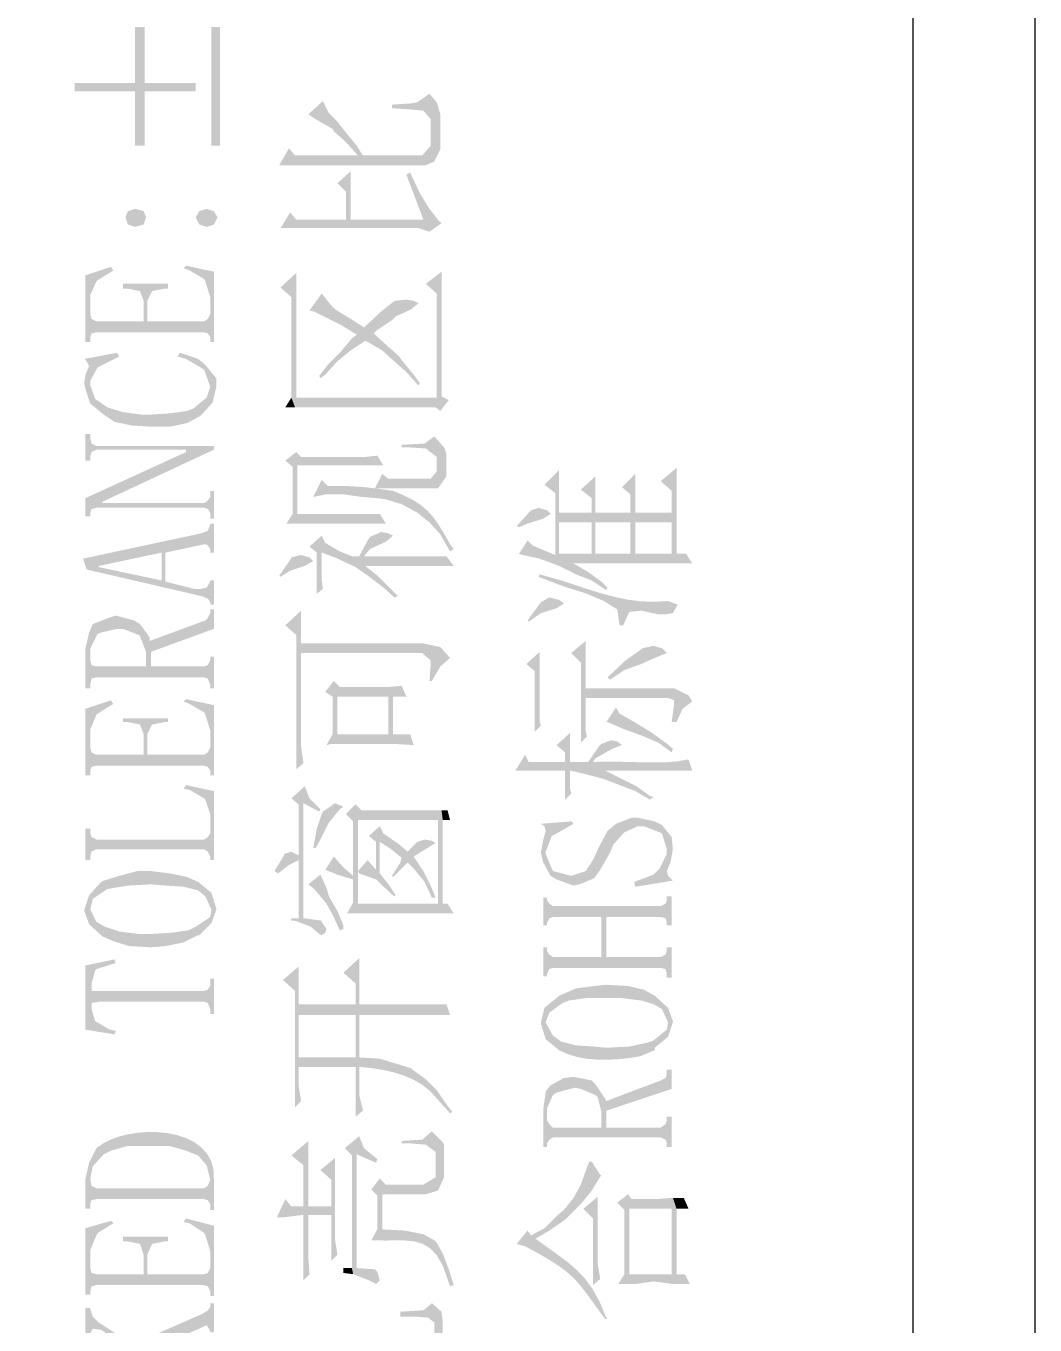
# Model space of a CAD drawing. Header units: millimetres. Extents: x 19 to 191, y 8 to 260.
# Drawn here: x 172.93 to 190.56, y 46.53 to 69.24 of the extents above; entities that cross this region are included whole.
import ezdxf

# ---------------------------------------------------------------- set-up
doc = ezdxf.new("R2010")
doc.units = ezdxf.units.MM
doc.layers.get('0').update_dxf_attribs({"linetype": 'CONTINUOUS'})

msp = doc.modelspace()

# ---------------------------------------------------------------- hatches: boundary and pattern name
for points in [[(173.778333, 68.248389), (173.778333, 68.100222), (174.836667, 68.100222), (174.836667, 67.147722), (175.006, 67.147722), (175.006, 68.100222), (175.895, 68.100222), (175.895, 68.248389), (175.006, 68.248389), (175.006, 69.222056), (174.836667, 69.222056), (174.836667, 68.248389)], [(176.170167, 67.147722), (176.318338, 67.147722), (176.318338, 69.222059), (176.170167, 69.222059)], [(177.8635, 67.698056), (177.9905, 67.613389), (178.286833, 67.444056), (178.308, 67.401722), (178.519667, 67.211222), (178.731333, 66.978389), (178.816, 66.978389), (178.710167, 67.147722), (178.519667, 67.380556), (178.3715, 67.571056), (178.223333, 67.719222), (178.1175, 67.930889)], [(179.324, 67.867389), (179.324, 67.803889), (179.662667, 67.782722), (179.874333, 67.761556), (180.001333, 67.613389), (180.001333, 67.147722), (180.064833, 66.872556), (180.170667, 67.084222), (180.170667, 67.698056), (180.107167, 67.909722), (179.980167, 68.057889), (179.7685, 67.909722), (179.662667, 67.888556)], [(177.3555, 66.809056), (179.916667, 66.809056), (180.064833, 66.872556), (180.001333, 67.147722), (179.853167, 66.978389), (177.630667, 66.978389), (177.524833, 67.105389)], [(177.376667, 65.708389), (179.789667, 65.708389), (179.980167, 65.644889), (179.874333, 65.856556), (178.604333, 65.856556), (178.604333, 66.703222), (178.519667, 65.856556), (177.651833, 65.856556), (177.546, 65.983556)], [(178.3715, 66.491556), (178.519667, 66.343389), (178.519667, 65.856556), (178.604333, 66.703222)], [(179.578, 66.639722), (179.874333, 65.856556), (179.980167, 65.644889), (180.191833, 65.793056), (180.128333, 65.856556), (179.980167, 66.047056), (179.810833, 66.322222), (179.6415, 66.682056)], [(174.667333, 65.898889), (174.709667, 65.771889), (174.836667, 65.729556), (174.984833, 65.771889), (175.027167, 65.898889), (174.984833, 66.004722), (174.836667, 66.047056), (174.709667, 66.004722)], [(175.895, 65.898889), (175.9585, 65.771889), (176.0855, 65.729556), (176.2125, 65.771889), (176.276, 65.898889), (176.2125, 66.004722), (176.0855, 66.047056), (175.9585, 66.004722)], [(173.968833, 64.882889), (173.968833, 63.718722), (174.0535, 63.718722), (174.0535, 64.544222), (174.159333, 64.777056), (174.1805, 64.798222), (174.455667, 64.967556), (174.413333, 65.031056)], [(175.683333, 65.009889), (175.789167, 64.967556), (176.043167, 64.819389), (176.064333, 64.777056), (176.149, 64.501889), (176.149, 63.718722), (176.2125, 63.718722), (176.2125, 64.946389), (175.725667, 65.052222)], [(174.625, 64.734722), (174.625, 64.650056), (174.709667, 64.650056), (174.921333, 64.607722), (174.984833, 64.438389), (174.984833, 64.078556), (175.048333, 64.438389), (175.133, 64.607722), (175.344667, 64.650056), (175.408167, 64.650056), (175.408167, 64.734722)], [(177.376667, 64.671222), (177.567167, 64.501889), (177.567167, 62.745056), (177.630667, 62.575722), (180.086, 62.575722), (180.170667, 62.512222), (180.107167, 62.745056), (177.651833, 62.745056), (177.651833, 64.925222)], [(179.916667, 64.734722), (180.107167, 64.565389), (180.107167, 62.745056), (180.170667, 62.512222), (180.318833, 62.702722), (180.191833, 62.766222), (180.191833, 64.946389)], [(174.0535, 63.803389), (174.074667, 63.866889), (174.159333, 63.888056), (176.043167, 63.888056), (176.106667, 63.866889), (176.149, 63.803389), (176.149, 64.205556), (176.106667, 64.120889), (176.043167, 64.078556), (175.048333, 64.078556), (175.048333, 64.438389), (174.984833, 64.078556), (174.159333, 64.078556), (174.074667, 64.120889), (174.0535, 64.205556), (174.0535, 64.544222)], [(177.884667, 64.269056), (177.969333, 64.247889), (178.435, 64.015056), (178.710167, 63.845722), (178.837167, 63.972722), (178.604333, 64.120889), (178.329167, 64.290222), (178.265667, 64.353722), (178.096333, 64.565389)], [(178.054, 63.126056), (178.075167, 63.083722), (178.159833, 63.147222), (178.3715, 63.380056), (178.604333, 63.570556), (178.858333, 63.739889), (178.900667, 63.718722), (179.0065, 63.866889), (179.07, 63.930389), (179.324, 64.099722), (179.3875, 64.163222), (179.662667, 64.290222), (179.789667, 64.396056), (179.705, 64.438389), (179.578, 64.459556), (179.3875, 64.438389), (179.345167, 64.417222), (179.1335, 64.247889), (178.837167, 63.972722), (178.710167, 63.845722), (178.6255, 63.782222), (178.413833, 63.528222), (178.202167, 63.316556)], [(178.900667, 63.718722), (179.154667, 63.570556), (179.578, 63.189556), (179.789667, 62.956722), (179.810833, 62.999056), (179.705, 63.147222), (179.493333, 63.401222), (179.451, 63.464722), (179.239333, 63.655222), (179.0065, 63.866889)], [(173.947667, 63.422389), (173.99, 63.380056), (174.032333, 63.295389), (174.0535, 62.956722), (174.0535, 63.041389), (174.1805, 63.274222), (174.5615, 63.464722), (174.519167, 63.528222)], [(175.5775, 63.464722), (175.725667, 63.422389), (175.979667, 63.274222), (176.043167, 63.231889), (176.149, 62.935556), (176.191333, 62.660389), (176.254833, 62.935556), (176.254833, 63.083722), (176.064333, 63.316556), (175.937333, 63.422389), (175.619833, 63.528222)], [(173.947667, 62.999056), (173.968833, 62.893222), (174.0535, 62.639222), (174.286333, 62.448722), (174.476833, 62.321722), (174.773167, 62.258222), (175.111833, 62.237056), (175.4505, 62.237056), (175.746833, 62.300556), (175.979667, 62.427556), (176.000833, 62.448722), (176.191333, 62.660389), (176.149, 62.935556), (176.0855, 62.745056), (175.852667, 62.554556), (175.746833, 62.512222), (175.4505, 62.469889), (175.111833, 62.448722), (174.9425, 62.448722), (174.625, 62.491056), (174.349833, 62.575722), (174.138167, 62.723889), (174.0535, 62.956722), (174.032333, 63.295389), (173.968833, 63.147222)], [(177.461333, 62.575722), (177.630667, 62.575722), (177.567167, 62.745056)], [(173.968833, 62.110056), (173.968833, 61.644389), (174.0535, 61.644389), (174.0535, 61.729056), (174.074667, 61.792556), (174.159333, 61.834889), (175.725667, 61.834889), (175.725667, 61.792556), (176.2125, 61.834889), (176.2125, 61.898389), (174.159333, 61.898389), (174.074667, 61.940722), (174.0535, 62.025389), (174.0535, 62.110056)], [(179.493333, 61.919556), (179.493333, 61.877222), (179.599167, 61.877222), (179.916667, 61.856056), (180.107167, 61.707889), (180.107167, 61.453889), (180.128333, 61.157556), (180.2765, 61.369222), (180.2765, 61.771389), (180.234167, 61.877222), (180.064833, 62.067722), (179.8955, 61.940722), (179.853167, 61.940722)], [(173.968833, 60.988222), (173.968833, 60.670722), (174.0535, 60.670722), (174.0535, 60.734222), (174.074667, 60.797722), (174.159333, 60.818889), (174.265167, 60.924722), (176.2125, 61.834889), (175.725667, 61.792556)], [(177.461333, 61.644389), (177.588333, 61.538556), (177.588333, 60.713056), (177.651833, 61.792556)], [(177.4825, 60.543722), (177.651833, 60.543722), (177.673, 61.559722), (179.175833, 61.559722), (179.07, 61.729056), (179.048833, 61.729056), (178.858333, 61.707889), (177.7365, 61.707889), (177.651833, 61.792556), (177.588333, 60.713056)], [(177.651833, 60.543722), (179.218167, 60.543722), (179.112333, 60.713056), (177.673, 60.713056), (177.673, 61.559722)], [(177.948167, 61.009389), (178.159833, 61.051722), (178.4985, 61.051722), (178.794833, 61.009389), (179.048833, 60.988222), (179.048833, 61.157556), (180.128333, 61.157556), (180.107167, 61.453889), (180.001333, 61.326889), (179.2605, 61.326889), (179.154667, 61.411556), (179.027667, 61.157556), (178.858333, 61.178722), (178.540833, 61.199889), (178.202167, 61.199889), (178.096333, 61.305722)], [(181.991, 61.221056), (182.1815, 61.072889), (182.1815, 59.993389), (182.245, 59.802889), (182.541333, 59.654722), (182.8165, 59.548889), (183.0705, 59.379556), (183.091667, 59.421889), (182.985833, 59.527722), (182.753, 59.697056), (182.499, 59.845222), (182.245, 60.014556), (182.245, 61.475056)], [(182.245, 60.014556), (182.499, 59.845222), (184.573333, 59.845222), (184.4675, 60.014556), (184.298167, 60.014556), (184.298167, 61.517389), (184.2135, 60.734222), (184.2135, 60.014556), (183.5785, 60.014556), (183.5785, 61.411556), (183.493833, 60.734222), (183.493833, 60.014556), (182.88, 60.014556), (182.88, 61.369222), (182.8165, 60.734222), (182.8165, 60.014556)], [(182.626, 61.136389), (182.8165, 60.988222), (182.8165, 60.734222), (182.88, 61.369222)], [(183.345667, 61.178722), (183.493833, 61.051722), (183.493833, 60.734222), (183.5785, 61.411556)], [(184.023, 61.284556), (184.2135, 61.115222), (184.2135, 60.734222), (184.298167, 61.517389)], [(174.159333, 60.818889), (176.043167, 60.818889), (176.106667, 60.797722), (176.149, 60.734222), (176.149, 60.628389), (176.2125, 60.628389), (176.2125, 61.115222), (176.149, 61.115222), (176.149, 61.009389), (176.106667, 60.945889), (176.043167, 60.903556), (174.265167, 60.903556), (174.265167, 60.924722)], [(179.048833, 60.988222), (179.218167, 60.967056), (179.493333, 60.882389), (179.7685, 60.734222), (179.980167, 60.564889), (180.170667, 60.353222), (180.34, 60.056889), (180.4035, 60.099222), (180.34, 60.183889), (180.233602, 60.371321), (180.137379, 60.527847), (180.043677, 60.658775), (179.944845, 60.769412), (179.83323, 60.865067), (179.70118, 60.951048), (179.541043, 61.032664), (179.345167, 61.115222), (179.048833, 61.157556)], [(181.504167, 60.501389), (181.5465, 60.480222), (181.694667, 60.543722), (181.969833, 60.628389), (182.096833, 60.713056), (182.033333, 60.776556), (181.885167, 60.818889), (181.758167, 60.776556)], [(182.245, 60.734222), (182.245, 60.564889), (182.8165, 60.564889), (182.8165, 60.014556), (182.8165, 60.734222)], [(182.88, 60.734222), (182.88, 60.564889), (183.493833, 60.564889), (183.493833, 60.014556), (183.493833, 60.734222)], [(183.5785, 60.734222), (183.5785, 60.564889), (184.2135, 60.564889), (184.2135, 60.014556), (184.2135, 60.734222)], [(173.9265, 59.929889), (173.99, 59.739389), (174.201667, 59.802889), (175.302333, 60.035722), (175.302333, 59.548889), (175.365833, 60.035722), (175.9585, 60.162722), (176.064333, 60.183889), (176.106667, 60.162722), (176.149, 60.099222), (176.149, 60.035722), (176.2125, 60.035722), (176.2125, 60.543722), (176.149, 60.543722), (176.149, 60.522556), (176.106667, 60.416722), (176.000833, 60.374389)], [(177.884667, 60.141556), (178.011667, 60.035722), (178.011667, 59.316056), (178.1175, 59.400722), (178.096333, 59.570056), (178.096333, 60.332056)], [(178.096333, 60.332056), (178.096333, 60.035722), (178.329167, 59.951056), (178.689, 59.781722), (178.900667, 59.633556), (179.154667, 59.443056), (179.366333, 59.252556), (179.429833, 59.273722), (179.07, 59.633556), (178.858333, 59.802889), (178.837167, 59.972222), (178.6255, 59.972222), (178.413833, 60.056889), (178.159833, 60.205056)], [(178.7525, 59.972222), (178.837167, 59.972222), (178.943, 60.099222), (179.218167, 60.226222), (179.345167, 60.332056), (179.2605, 60.374389), (179.1335, 60.395556), (178.943, 60.310889), (178.900667, 60.247389)], [(181.5465, 60.014556), (181.61, 59.993389), (181.906333, 59.929889), (182.245, 59.802889), (182.1815, 59.993389), (182.075667, 60.035722), (181.779333, 60.162722), (181.694667, 60.247389)], [(173.99, 59.739389), (176.000833, 59.273722), (176.106667, 59.231389), (176.149, 59.167889), (176.149, 59.125556), (176.2125, 59.125556), (176.2125, 59.548889), (176.149, 59.548889), (176.149, 59.527722), (176.0855, 59.421889), (175.979667, 59.400722), (175.873833, 59.400722), (175.365833, 59.527722), (175.365833, 60.035722), (175.302333, 59.548889), (174.201667, 59.781722), (174.201667, 59.802889)], [(177.3555, 59.633556), (177.376667, 59.612389), (177.546, 59.718222), (177.8, 59.802889), (177.948167, 59.887556), (177.884667, 59.951056), (177.7365, 59.993389), (177.567167, 59.951056), (177.546, 59.908722)], [(178.837167, 59.972222), (178.858333, 59.802889), (180.4035, 59.802889), (180.2765, 59.972222), (179.345167, 59.972222)], [(181.885167, 59.612389), (182.329667, 59.443056), (182.731833, 59.316056), (183.028167, 59.189056), (183.1975, 59.083222), (183.261, 59.040889), (183.303333, 58.765722), (183.366833, 58.765722), (183.472667, 58.998556), (183.684333, 59.019722), (183.980667, 58.956222), (184.107667, 58.956222), (184.234667, 58.977389), (184.319333, 59.125556), (184.15, 59.189056), (183.901091, 59.174739), (183.661364, 59.185054), (183.428525, 59.216155), (183.200278, 59.264197), (182.97433, 59.325337), (182.748386, 59.395728), (182.520152, 59.471527), (182.287333, 59.548889), (181.906333, 59.654722)], [(181.694667, 58.850389), (181.715833, 58.829222), (181.9275, 58.977389), (182.202667, 59.062056), (182.329667, 59.146722), (182.245, 59.210222), (182.075667, 59.252556), (181.9275, 59.167889)], [(173.968833, 58.363556), (173.968833, 57.665056), (174.0535, 57.665056), (174.0535, 58.363556), (174.1805, 58.617556), (174.244, 58.638722), (174.519167, 58.702222), (174.625, 58.702222), (174.900167, 58.596389), (174.921333, 58.575222), (175.027167, 58.300056), (175.027167, 58.046056), (175.090667, 58.554056), (174.921333, 58.786889), (174.8155, 58.850389), (174.498, 58.935056), (174.371, 58.892722), (174.095833, 58.786889), (174.032333, 58.638722)], [(175.090667, 58.490556), (175.111833, 58.300056), (176.2125, 58.702222), (176.2125, 59.040889), (176.149, 59.040889), (176.149, 58.977389), (176.106667, 58.892722), (176.064333, 58.850389)], [(177.461333, 58.765722), (177.651833, 58.596389), (177.651833, 56.246889), (177.778833, 56.352722), (177.7365, 56.649056), (177.7365, 59.019722)], [(174.0535, 57.728556), (174.074667, 57.834389), (174.159333, 57.855556), (176.043167, 57.855556), (176.106667, 57.834389), (176.149, 57.728556), (176.149, 57.665056), (176.2125, 57.665056), (176.2125, 58.215389), (176.149, 58.215389), (176.149, 58.151889), (176.106667, 58.067222), (176.043167, 58.046056), (175.111833, 58.046056), (175.111833, 58.300056), (175.090667, 58.490556), (175.090667, 58.554056), (175.027167, 58.046056), (174.159333, 58.046056), (174.074667, 58.067222), (174.0535, 58.151889), (174.0535, 58.278889)], [(177.7365, 58.448222), (177.7365, 58.278889), (179.853167, 58.278889), (180.001333, 58.151889), (180.0225, 57.792056), (180.170667, 58.046056), (180.34, 58.194222), (180.170667, 58.384722), (179.874333, 58.448222)], [(182.456667, 58.278889), (182.626, 58.109556), (182.626, 56.712556), (182.731833, 56.818389), (182.710667, 56.924222), (182.710667, 58.490556)], [(183.091667, 57.855556), (183.134, 57.813222), (183.388, 57.982556), (183.684333, 58.088389), (183.917167, 58.194222), (184.128833, 58.278889), (184.044167, 58.363556), (183.896, 58.405889), (183.7055, 58.363556), (183.620833, 58.300056), (183.409167, 58.151889)], [(179.980167, 57.792056), (180.0225, 57.792056), (180.001333, 58.151889), (180.001333, 58.067222)], [(181.6735, 58.088389), (181.821667, 57.961389), (181.821667, 56.903056), (181.9275, 57.008889), (181.906333, 57.093556), (181.906333, 58.300056)], [(178.159833, 57.601556), (178.286833, 57.516889), (178.286833, 56.860722), (178.308, 57.792056)], [(178.181, 56.670222), (178.265667, 56.691389), (179.366333, 56.691389), (179.705, 56.670222), (179.6415, 56.860722), (179.345167, 56.860722), (179.345167, 57.516889), (179.2605, 57.686222), (179.2605, 56.860722), (178.3715, 56.860722), (178.3715, 57.516889), (178.308, 57.792056), (178.286833, 56.860722)], [(178.308, 57.792056), (178.3715, 57.516889), (179.2605, 57.516889), (179.2605, 56.860722), (179.2605, 57.686222), (178.413833, 57.686222)], [(179.2605, 57.686222), (179.345167, 57.516889), (179.578, 57.516889), (179.493333, 57.707389)], [(175.683333, 57.432222), (175.789167, 57.389889), (176.043167, 57.241722), (176.064333, 57.199389), (176.149, 56.924222), (176.149, 56.141056), (176.2125, 56.141056), (176.2125, 57.368722), (175.725667, 57.474556)], [(182.710667, 57.665056), (182.710667, 57.495722), (184.15, 57.495722), (184.255833, 57.453389), (184.255833, 57.389889), (184.298167, 57.072389), (184.404, 57.305222), (184.573333, 57.432222), (184.509833, 57.538056), (184.255833, 57.665056)], [(173.968833, 57.305222), (173.968833, 56.141056), (174.0535, 56.141056), (174.0535, 56.945389), (174.159333, 57.199389), (174.1805, 57.220556), (174.455667, 57.389889), (174.413333, 57.453389)], [(183.0705, 57.072389), (183.091667, 57.072389), (183.388, 56.945389), (183.684333, 56.839556), (183.980667, 56.712556), (184.2135, 56.543222), (184.234667, 56.606722), (184.107667, 56.712556), (183.874833, 56.881889), (183.599667, 57.051222), (183.303333, 57.220556), (183.239833, 57.326389)], [(184.2135, 57.072389), (184.298167, 57.072389), (184.255833, 57.389889)], [(174.625, 57.135889), (174.625, 57.072389), (174.709667, 57.072389), (174.921333, 57.030056), (174.984833, 56.860722), (174.984833, 56.500889), (175.048333, 56.860722), (175.133, 57.030056), (175.344667, 57.072389), (175.408167, 57.072389), (175.408167, 57.135889)], [(174.0535, 56.225722), (174.074667, 56.289222), (174.159333, 56.310389), (176.043167, 56.310389), (176.106667, 56.289222), (176.149, 56.225722), (176.149, 56.627889), (176.106667, 56.543222), (176.043167, 56.500889), (175.048333, 56.500889), (175.048333, 56.860722), (174.984833, 56.500889), (174.159333, 56.500889), (174.074667, 56.543222), (174.0535, 56.627889), (174.0535, 56.945389)], [(182.202667, 56.670222), (182.350833, 56.543222), (182.350833, 55.717722), (182.456667, 55.823556), (182.4355, 55.929389), (182.4355, 56.881889)], [(182.753, 56.373889), (182.837667, 56.373889), (182.88, 56.437389), (183.176333, 56.606722), (183.345667, 56.670222), (183.261, 56.733722), (183.155167, 56.754889), (182.985833, 56.691389), (182.9435, 56.649056)], [(181.483, 56.225722), (182.350833, 56.225722), (182.350833, 56.373889), (181.715833, 56.373889), (181.652333, 56.500889)], [(182.4355, 56.373889), (182.4355, 56.225722), (182.710667, 56.162222), (183.028167, 56.077556), (183.049333, 56.225722), (184.573333, 56.225722), (184.509833, 56.416222), (184.4675, 56.416222), (184.324846, 56.386217), (184.133513, 56.371111), (183.909115, 56.366985), (183.667268, 56.36992), (183.423584, 56.375997), (183.19368, 56.381297), (182.993169, 56.381901), (182.837667, 56.373889), (182.753, 56.373889)], [(183.028167, 56.077556), (183.5785, 55.865889), (183.8325, 55.717722), (183.896, 55.760056), (183.8325, 55.781222), (183.599667, 55.950556), (183.049333, 56.225722)], [(175.683333, 55.908222), (175.789167, 55.887056), (176.043167, 55.738889), (176.064333, 55.717722), (176.149, 55.463722), (176.149, 54.659389), (176.2125, 54.659389), (176.2125, 55.865889), (175.725667, 55.971722)], [(177.567167, 55.738889), (177.694167, 55.633056), (177.694167, 53.643389), (177.778833, 55.654222), (178.054, 55.506056), (178.075167, 55.548389), (177.884667, 55.738889), (177.8, 55.950556)], [(177.567167, 53.643389), (177.567167, 53.601056), (177.630667, 53.601056), (177.905833, 53.495222), (178.054, 53.368222), (178.096333, 53.347056), (178.159833, 53.389389), (178.181, 53.452889), (178.096333, 53.579889), (178.096333, 53.601056), (177.778833, 53.643389), (177.778833, 55.654222), (177.694167, 53.643389)], [(177.948167, 54.871056), (177.9905, 54.871056), (178.075167, 55.019222), (178.223333, 55.315556), (178.413833, 55.548389), (178.477333, 55.590722), (178.329167, 55.654222), (178.1175, 55.506056), (178.096333, 55.463722), (178.011667, 55.209722)], [(178.519667, 55.463722), (178.646667, 55.336722), (178.646667, 53.918556), (178.689, 55.633056)], [(178.540833, 53.728056), (180.4035, 53.728056), (180.297667, 53.897389), (180.213, 53.897389), (180.213, 55.357889), (180.191833, 55.527222), (180.128333, 53.897389), (178.731333, 53.897389), (178.731333, 55.357889), (178.689, 55.633056), (178.646667, 53.918556)], [(178.689, 55.633056), (178.731333, 55.357889), (180.128333, 55.357889), (180.128333, 53.897389), (180.191833, 55.527222), (178.794833, 55.527222)], [(180.191833, 55.527222), (180.213, 55.357889), (180.34, 55.357889), (180.297667, 55.527222)], [(173.968833, 55.209722), (173.968833, 54.659389), (174.0535, 54.659389), (174.0535, 54.722889), (174.074667, 54.807556), (174.159333, 54.849889), (176.043167, 54.849889), (176.106667, 54.807556), (176.149, 54.722889), (176.149, 55.125056), (176.106667, 55.061556), (176.043167, 55.019222), (174.159333, 55.019222), (174.074667, 55.061556), (174.0535, 55.125056), (174.0535, 55.209722)], [(178.731333, 54.468889), (178.7525, 54.426556), (179.048833, 54.320722), (179.1335, 54.236056), (179.366333, 54.024389), (179.3875, 54.045556), (179.281667, 54.214889), (179.112333, 54.426556), (179.112333, 55.252056), (179.048833, 54.490056), (178.900667, 54.659389)], [(178.921833, 55.082722), (179.048833, 54.976889), (179.048833, 54.490056), (179.112333, 55.252056)], [(179.112333, 55.252056), (179.112333, 54.976889), (179.281667, 54.871056), (179.599167, 54.617056), (179.705, 54.511222), (179.8955, 54.278389), (180.0225, 54.003222), (180.086, 54.003222), (180.001333, 54.214889), (179.874333, 54.468889), (179.705, 54.722889), (179.599167, 54.807556), (179.451, 54.934556), (179.175833, 55.125056)], [(181.9275, 54.786389), (181.969833, 54.617056), (182.096833, 54.384222), (182.202667, 54.320722), (182.499, 54.214889), (182.604833, 54.236056), (182.858833, 54.341889), (182.964667, 54.490056), (183.134, 54.786389), (183.1975, 54.934556), (183.388, 55.146222), (183.620833, 55.252056), (183.726667, 55.252056), (184.001833, 55.146222), (184.044167, 55.125056), (184.128833, 54.849889), (184.128833, 54.468889), (184.192333, 54.617056), (184.234667, 54.849889), (184.2135, 55.061556), (184.044167, 55.273222), (183.917167, 55.336722), (183.620833, 55.400222), (183.515, 55.400222), (183.239833, 55.294389), (183.091667, 55.167389), (182.9435, 54.892222), (182.837667, 54.659389), (182.710667, 54.468889), (182.456667, 54.384222), (182.139167, 54.468889), (182.118, 54.511222), (182.012167, 54.765222), (182.012167, 55.167389), (181.969833, 55.019222)], [(181.9275, 55.294389), (181.991, 55.252056), (182.012167, 55.167389), (182.012167, 54.765222), (182.012167, 54.807556), (182.118, 55.082722), (182.202667, 55.125056), (182.499, 55.294389), (182.456667, 55.336722)], [(179.599167, 54.807556), (179.705, 54.722889), (179.980167, 54.892222), (180.086, 54.955722), (180.0225, 54.998056), (179.8955, 55.019222), (179.7685, 54.976889)], [(177.270833, 54.468889), (177.334333, 54.426556), (177.524833, 54.574722), (177.694167, 54.659389), (177.694167, 54.744056), (177.567167, 54.807556), (177.440167, 54.765222), (177.440167, 54.744056)], [(183.557333, 54.278389), (183.5785, 54.193722), (184.234667, 54.299556), (184.15, 54.384222), (184.128833, 54.468889), (184.128833, 54.849889), (184.128833, 54.765222), (184.001833, 54.511222), (183.896, 54.405389)], [(178.159833, 54.490056), (178.3715, 54.405389), (178.646667, 54.320722), (178.646667, 54.384222), (178.477333, 54.532389), (178.308, 54.722889)], [(179.324, 54.384222), (179.345167, 54.363056), (179.599167, 54.617056), (179.493333, 54.701722), (179.472167, 54.617056)], [(173.947667, 53.791556), (173.947667, 53.770389), (174.032333, 53.537556), (174.0535, 53.791556), (174.095833, 53.982056), (174.349833, 54.151389), (174.455667, 54.172556), (174.730833, 54.214889), (175.111833, 54.236056), (175.365833, 54.214889), (175.683333, 54.193722), (175.937333, 54.130222), (176.064333, 54.024389), (176.170167, 53.791556), (176.170167, 53.558722), (176.254833, 53.791556), (176.254833, 53.812722), (176.170167, 54.087889), (175.937333, 54.278389), (175.746833, 54.363056), (175.4505, 54.426556), (175.111833, 54.468889), (174.879, 54.468889), (174.5615, 54.384222), (174.286333, 54.299556), (174.244, 54.278389), (174.032333, 54.045556)], [(177.8635, 54.236056), (177.969333, 54.151389), (178.181, 53.897389), (178.286833, 53.706889), (178.413833, 53.431722), (178.477333, 53.452889), (178.477333, 53.516389), (178.3715, 53.770389), (178.223333, 54.024389), (178.181, 54.172556), (178.075167, 54.405389)], [(181.969833, 54.003222), (181.969833, 53.516389), (182.033333, 53.516389), (182.033333, 53.558722), (182.075667, 53.643389), (182.139167, 53.664556), (182.985833, 53.664556), (182.985833, 52.966056), (183.0705, 53.664556), (184.023, 53.664556), (184.107667, 53.643389), (184.128833, 53.558722), (184.128833, 53.516389), (184.2135, 53.516389), (184.2135, 54.024389), (184.128833, 54.024389), (184.128833, 53.960889), (184.107667, 53.897389), (184.023, 53.855056), (182.139167, 53.855056), (182.075667, 53.897389), (182.033333, 53.960889), (182.033333, 54.003222)], [(174.032333, 53.537556), (174.265167, 53.325889), (174.455667, 53.241222), (174.730833, 53.156556), (175.111833, 53.135389), (175.365833, 53.156556), (175.683333, 53.220056), (175.937333, 53.347056), (175.9585, 53.347056), (176.170167, 53.558722), (176.170167, 53.791556), (176.149, 53.664556), (175.895, 53.495222), (175.768, 53.431722), (175.471667, 53.389389), (175.111833, 53.368222), (174.900167, 53.368222), (174.5615, 53.410556), (174.3075, 53.495222), (174.159333, 53.579889), (174.0535, 53.791556)], [(181.969833, 53.135389), (181.969833, 52.627389), (182.033333, 52.627389), (182.033333, 52.669722), (182.075667, 52.754389), (182.139167, 52.775556), (184.023, 52.775556), (184.107667, 52.754389), (184.128833, 52.669722), (184.128833, 52.606222), (184.2135, 52.606222), (184.2135, 53.135389), (184.128833, 53.135389), (184.128833, 53.071889), (184.107667, 53.008389), (184.023, 52.966056), (183.0705, 52.966056), (183.0705, 53.664556), (182.985833, 52.966056), (182.139167, 52.966056), (182.075667, 53.008389), (182.033333, 53.071889), (182.033333, 53.135389)], [(173.968833, 52.817889), (174.074667, 52.055889), (174.074667, 52.500389), (174.138167, 52.733222), (174.159333, 52.754389), (174.498, 52.860222), (174.476833, 52.923722)], [(178.477333, 52.690889), (178.689, 52.500389), (178.689, 50.172056), (178.816, 50.277889), (178.816, 50.299056), (178.7525, 50.553056), (178.7525, 52.944889)], [(173.968833, 52.817889), (173.968833, 51.696056), (174.476833, 51.611389), (174.498, 51.674889), (174.392167, 51.696056), (174.138167, 51.844222), (174.074667, 52.055889)], [(177.419, 52.563889), (177.630667, 52.373389), (177.630667, 50.341389), (177.7365, 50.447222), (177.694167, 50.722389), (177.694167, 52.796722)], [(174.074667, 52.055889), (174.074667, 52.161722), (174.201667, 52.182889), (176.043167, 52.182889), (176.106667, 52.161722), (176.149, 52.055889), (176.149, 51.971222), (176.2125, 51.971222), (176.2125, 52.585056), (176.149, 52.585056), (176.149, 52.458056), (176.106667, 52.394556), (176.043167, 52.373389), (174.074667, 52.373389), (174.074667, 52.500389)], [(181.9275, 51.823056), (181.9275, 51.801889), (182.012167, 51.526722), (182.012167, 51.823056), (182.075667, 51.992389), (182.3085, 52.161722), (182.414333, 52.204056), (182.710667, 52.246389), (183.345667, 52.246389), (183.684333, 52.204056), (183.896, 52.140556), (184.044167, 52.055889), (184.15, 51.823056), (184.15, 51.569056), (184.234667, 51.823056), (184.234667, 51.844222), (184.15, 52.077056), (183.917167, 52.288722), (183.726667, 52.394556), (183.4515, 52.458056), (183.0705, 52.479222), (182.858833, 52.458056), (182.541333, 52.415722), (182.245, 52.288722), (182.223833, 52.267556), (181.991, 52.077056)], [(177.694167, 52.140556), (177.694167, 51.039889), (177.694167, 51.950056), (178.689, 51.950056), (178.689, 51.039889), (178.689, 52.140556)], [(178.7525, 52.140556), (178.7525, 51.039889), (178.7525, 51.950056), (180.34, 51.950056), (180.2765, 52.140556), (179.789667, 52.140556)], [(177.694167, 51.039889), (178.689, 51.039889), (178.689, 51.209222), (177.694167, 51.209222), (177.694167, 51.950056)], [(178.7525, 51.039889), (178.816, 51.039889), (178.999517, 51.018212), (179.182878, 50.988246), (179.363377, 50.947026), (179.538312, 50.89159), (179.704979, 50.818972), (179.860674, 50.726209), (180.002693, 50.610336), (180.128333, 50.468389), (180.34, 50.235556), (180.382333, 50.256722), (180.297667, 50.362556), (180.107167, 50.637722), (179.916667, 50.828222), (179.683833, 50.997556), (179.662667, 51.018722), (179.112333, 51.188056), (178.7525, 51.209222), (178.7525, 51.950056)], [(182.012167, 51.526722), (182.245, 51.336222), (182.402375, 51.264291), (182.573398, 51.214266), (182.754085, 51.18358), (182.940457, 51.169667), (183.128533, 51.169958), (183.31433, 51.181887), (183.493868, 51.202887), (183.663167, 51.230389), (183.917167, 51.336222), (183.917167, 51.378556), (184.15, 51.569056), (184.15, 51.823056), (184.128833, 51.696056), (183.896, 51.505556), (183.769, 51.463222), (183.472667, 51.399722), (183.0705, 51.378556), (182.858833, 51.399722), (182.541333, 51.420889), (182.287333, 51.484389), (182.139167, 51.590222), (182.012167, 51.823056)], [(183.0705, 50.447222), (183.0705, 50.277889), (184.2135, 50.658889), (184.2135, 50.997556), (184.128833, 50.997556), (184.128833, 50.912889), (184.107667, 50.849389), (184.023, 50.807056)], [(181.969833, 50.299056), (181.969833, 49.642889), (182.033333, 49.642889), (182.033333, 50.320222), (182.139167, 50.553056), (182.202667, 50.595389), (182.520167, 50.680056), (182.626, 50.658889), (182.88, 50.553056), (182.922333, 50.510722), (182.985833, 50.256722), (182.985833, 49.981556), (183.049333, 50.489556), (182.88, 50.743556), (182.8165, 50.807056), (182.499, 50.870556), (182.329667, 50.849389), (182.096833, 50.722389), (182.012167, 50.616556)], [(182.033333, 49.706389), (182.075667, 49.769889), (182.139167, 49.812222), (184.023, 49.812222), (184.107667, 49.769889), (184.128833, 49.706389), (184.128833, 49.642889), (184.2135, 49.642889), (184.2135, 50.172056), (184.128833, 50.172056), (184.128833, 50.108556), (184.107667, 50.045056), (184.023, 49.981556), (183.0705, 49.981556), (183.0705, 50.447222), (183.049333, 50.489556), (182.985833, 49.981556), (182.139167, 49.981556), (182.075667, 50.045056), (182.033333, 50.108556), (182.033333, 50.235556)], [(173.968833, 49.092556), (173.968833, 48.563389), (174.0535, 48.563389), (174.0535, 49.092556), (174.095833, 49.304222), (174.286333, 49.515889), (174.413333, 49.579389), (174.709667, 49.664056), (175.429333, 49.664056), (175.725667, 49.579389), (175.937333, 49.494722), (176.0855, 49.325389), (176.149, 49.071389), (176.149, 48.542222), (176.2125, 48.542222), (176.2125, 49.071389), (176.207003, 49.244958), (176.166109, 49.396535), (176.093894, 49.526855), (175.994434, 49.636655), (175.871804, 49.726671), (175.73008, 49.797639), (175.573338, 49.850297), (175.405653, 49.88538), (175.231102, 49.903624), (175.053759, 49.905767), (174.877702, 49.892544), (174.707004, 49.864692), (174.545743, 49.822948), (174.397994, 49.768047), (174.267832, 49.700726), (174.159333, 49.621722), (174.032333, 49.367722)], [(177.567167, 49.494722), (177.778833, 49.325389), (177.778833, 47.314556), (177.884667, 47.420389), (177.8635, 47.716722), (177.8635, 49.748722)], [(178.4985, 49.621722), (178.6255, 49.494722), (178.6255, 47.526222), (178.646667, 47.420389), (178.710167, 49.515889), (179.048833, 49.367722), (179.07, 49.431222), (178.837167, 49.621722), (178.7525, 49.833389)], [(179.493333, 49.748722), (179.493333, 49.706389), (179.6415, 49.706389), (179.916667, 49.685222), (180.086, 49.558222), (180.086, 49.177222), (180.128333, 48.880889), (180.234167, 49.113722), (180.234167, 49.685222), (180.213, 49.727556), (180.0225, 49.918056), (179.853167, 49.769889), (179.810833, 49.769889)], [(178.646667, 47.420389), (178.921833, 47.314556), (179.048833, 47.251056), (179.112333, 47.314556), (179.07, 47.462722), (179.027667, 47.505056), (178.710167, 47.526222), (178.710167, 49.515889)], [(178.075167, 49.240722), (178.265667, 49.071389), (178.265667, 47.653222), (178.3715, 47.759056), (178.329167, 48.034222), (178.329167, 49.452389)], [(181.758167, 48.097722), (181.821667, 48.034222), (182.075667, 48.182389), (182.350833, 48.372889), (182.626, 48.648056), (182.8165, 48.880889), (182.985833, 49.156056), (182.964667, 49.156056), (182.8165, 49.388889), (182.774167, 49.388889), (182.731833, 49.283056), (182.626, 48.986722), (182.499, 48.753889), (182.329667, 48.542222), (182.223833, 48.457556), (181.991, 48.224722)], [(174.0535, 48.648056), (174.074667, 48.711556), (174.159333, 48.732722), (176.043167, 48.732722), (176.106667, 48.711556), (176.149, 48.648056), (176.149, 49.071389), (176.106667, 48.965556), (176.043167, 48.923222), (174.159333, 48.923222), (174.074667, 48.965556), (174.0535, 49.092556)], [(178.964167, 48.902056), (179.07, 48.796222), (179.07, 48.203556), (179.112333, 49.092556)], [(178.964167, 48.013056), (179.0065, 48.013056), (179.200301, 48.008469), (179.382688, 48.011022), (179.553226, 48.009862), (179.711482, 47.994138), (179.857022, 47.952997), (179.989411, 47.875588), (180.108215, 47.751058), (180.213, 47.568556), (180.34, 47.208722), (180.4035, 47.229889), (180.318833, 47.505056), (180.213, 47.780222), (180.107167, 47.970722), (180.064833, 48.013056), (179.874333, 48.118889), (179.556833, 48.182389), (179.154667, 48.203556), (179.154667, 48.817389), (179.112333, 49.092556), (179.07, 48.203556)], [(179.112333, 49.092556), (179.154667, 48.817389), (179.916667, 48.817389), (180.128333, 48.880889), (180.086, 49.177222), (180.086, 49.113722), (179.874333, 48.986722), (179.218167, 48.986722)], [(177.313167, 48.415222), (177.440167, 48.415222), (177.778833, 48.457556), (177.778833, 48.605722), (177.567167, 48.605722), (177.461333, 48.732722)], [(177.8635, 48.457556), (178.26567, 48.457556), (178.26567, 48.605716), (177.8635, 48.605716)], [(182.668333, 48.563389), (182.837667, 48.394056), (182.837667, 47.229889), (182.964667, 47.335722), (182.922333, 47.589722), (182.922333, 48.775056)], [(183.261, 48.669222), (183.388, 48.542222), (183.388, 47.420389), (183.4515, 48.817389)], [(183.282167, 47.251056), (183.599667, 47.251056), (183.896, 47.293389), (184.2135, 47.251056), (184.2135, 47.420389), (183.472667, 47.420389), (183.472667, 48.563389), (183.4515, 48.817389), (183.388, 47.420389)], [(183.4515, 48.817389), (183.472667, 48.563389), (184.2135, 48.563389), (184.2135, 47.251056), (184.531, 47.251056), (184.446333, 47.420389), (184.298167, 47.420389), (184.298167, 48.563389), (184.234667, 48.753889), (183.917167, 48.732722), (183.515, 48.732722)], [(184.234667, 48.753889), (184.298167, 48.563389), (184.509833, 48.563389), (184.425167, 48.753889)], [(175.683333, 48.330556), (175.789167, 48.309389), (176.043167, 48.140056), (176.064333, 48.097722), (176.149, 47.822556), (176.149, 47.039389), (176.2125, 47.039389), (176.2125, 48.267056), (175.725667, 48.394056)], [(173.968833, 48.224722), (173.968833, 47.060556), (174.0535, 47.060556), (174.0535, 47.843722), (174.159333, 48.097722), (174.1805, 48.140056), (174.455667, 48.309389), (174.413333, 48.351722)], [(181.504167, 47.949556), (181.652333, 47.907222), (181.803623, 47.825952), (181.936853, 47.752046), (182.054068, 47.683981), (182.157307, 47.620232), (182.248613, 47.559276), (182.330028, 47.499588), (182.403594, 47.439645), (182.471351, 47.377923), (182.535342, 47.312898), (182.597609, 47.243046), (182.660193, 47.166842), (182.725136, 47.082764), (182.79448, 46.989287), (182.870266, 46.884887), (182.954537, 46.76804), (183.049333, 46.637222), (183.091667, 46.637222), (183.0705, 46.658389), (182.954135, 46.939099), (182.829283, 47.165165), (182.693376, 47.349509), (182.543847, 47.505056), (182.378129, 47.644727), (182.193654, 47.781446), (181.987856, 47.928137), (181.758167, 48.097722), (181.694667, 48.182389)], [(174.625, 48.076556), (174.625, 47.991889), (174.709667, 47.991889), (174.921333, 47.949556), (174.984833, 47.759056), (174.984833, 47.420389), (175.048333, 47.759056), (175.133, 47.949556), (175.344667, 47.991889), (175.408167, 47.991889), (175.408167, 48.076556)], [(174.0535, 47.124056), (174.074667, 47.208722), (174.159333, 47.229889), (176.043167, 47.229889), (176.106667, 47.208722), (176.149, 47.124056), (176.149, 47.526222), (176.106667, 47.441556), (176.043167, 47.420389), (175.048333, 47.420389), (175.048333, 47.759056), (174.984833, 47.420389), (174.159333, 47.420389), (174.074667, 47.441556), (174.0535, 47.526222), (174.0535, 47.843722)], [(178.477333, 47.526222), (178.477333, 47.441556), (178.646667, 47.420389), (178.6255, 47.526222)], [(173.968833, 46.827722), (173.968833, 46.340889), (174.0535, 46.340889), (174.0535, 46.383222), (174.095833, 46.467889), (174.244, 46.446722), (175.111833, 45.875222), (175.302333, 45.875222), (175.006, 46.065722), (174.794333, 46.192722), (174.201667, 46.573722), (174.095833, 46.679556), (174.0535, 46.806556), (174.0535, 46.827722)], [(174.794333, 46.192722), (175.006, 46.065722), (175.9585, 46.467889), (176.0855, 46.531389), (176.149, 46.425556), (176.149, 46.404389), (176.2125, 46.404389), (176.2125, 46.912389), (176.149, 46.912389), (176.149, 46.848889), (176.106667, 46.785389), (176.000833, 46.721889)], [(179.472167, 46.764222), (179.472167, 46.679556), (179.705, 46.679556), (179.959, 46.658389), (180.064833, 46.573722), (180.064833, 46.425556), (180.086, 46.171556), (180.213, 46.362056), (180.213, 46.594889), (180.191833, 46.764222), (180.0225, 46.912389), (179.874333, 46.785389), (179.810833, 46.785389)]]:
    msp.add_hatch(color=7).paths.add_polyline_path(points)

# ---------------------------------------------------------------- linework, layer by layer
at = {"color": 7}
for points in [[(190.5635, 260.124222), (19.282833, 260.124222), (19.282833, 29.111222), (190.5635, 29.111222)], [(21.3995, 258.198056), (188.425667, 258.198056), (188.425667, 31.037389), (21.3995, 31.037389)]]:
    msp.add_lwpolyline(points, close=True, dxfattribs=at)

doc.saveas('drawing.dxf')
